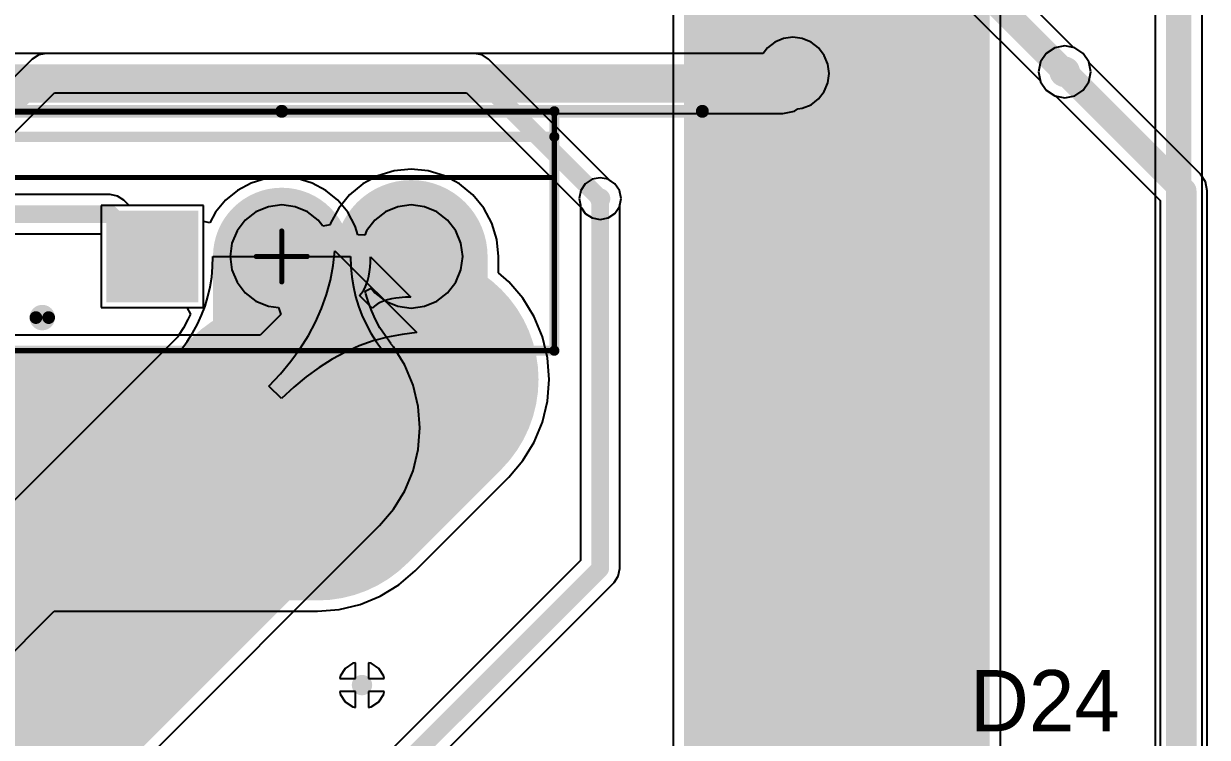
# Model space of a CAD drawing. Header units: millimetres. Extents: x 0.26 to 7.33, y 1.06 to 4.59.
# Drawn here: x 4.87 to 5.784, y 2.935 to 3.486 of the extents above; entities that cross this region are included whole.
import ezdxf

# ---------------------------------------------------------------- set-up
doc = ezdxf.new("R2010")
doc.units = ezdxf.units.MM
doc.header["$MEASUREMENT"] = 0
for name, color, linetype in [('BottomLayer', 5, 'Continuous'), ('BottomSolder', 6, 'Continuous'), ('Mechanical13', 56, 'Continuous'), ('Mechanical15', 56, 'Continuous'), ('MultiLayer', 9, 'Continuous'), ('PadHoleLayer', 156, 'Continuous'), ('TopLayer', 1, 'Continuous'), ('TopOverlay', 2, 'Continuous'), ('TopSolder', 216, 'Continuous'), ('ViaHoleLayer', 16, 'Continuous')]:
    doc.layers.add(name, color=color, linetype=linetype)

# ---------------------------------------------------------------- blocks, each defined once
blk = doc.blocks.new('TO_220AB_90')
at = {"layer": 'BottomLayer', "const_width": 0.0315}
for points in [[(-0.01575, 0, 1), (0.01575, 0, 1)], [(0.08425, 0, 1), (0.11575, 0, 1)]]:
    blk.add_lwpolyline(points, format="xyb", close=True, dxfattribs=at)
at = {"layer": 'BottomLayer'}
blk.add_solid([(-0.1315, -0.0315), (-0.0685, -0.0315), (-0.1315, 0.0315), (-0.0685, 0.0315)], dxfattribs=at)
at = {"layer": 'BottomSolder', "const_width": 0.0355}
for points in [[(-0.01775, 0, 1), (0.01775, 0, 1)], [(0.08225, 0, 1), (0.11775, 0, 1)]]:
    blk.add_lwpolyline(points, format="xyb", close=True, dxfattribs=at)
at = {"layer": 'BottomSolder'}
blk.add_solid([(-0.1355, -0.0355), (-0.0645, -0.0355), (-0.1355, 0.0355), (-0.0645, 0.0355)], dxfattribs=at)
at = {"layer": 'Mechanical13', "const_width": 0.00394}
for points in [[(-0.21063, -0.07283), (-0.21063, 0.1122)], [(-0.21063, 0.1122), (0.21063, 0.1122)], [(0.21063, -0.07283), (0.21063, 0.1122)], [(-0.21063, 0.06102), (0.21063, 0.06102)], [(-0.21063, -0.07283), (0.21063, -0.07283)]]:
    blk.add_lwpolyline(points, dxfattribs=at)
at = {"layer": 'Mechanical13', "const_width": 0.00197}
for points in [[(-0.21161, 0.1122, 1), (-0.20965, 0.1122, 1)], [(-0.21161, 0.1122, 1), (-0.20965, 0.1122, 1)], [(0.20965, 0.1122, 1), (0.21161, 0.1122, 1)], [(0.20965, 0.1122, 1), (0.21161, 0.1122, 1)], [(-0.21161, 0.06102, 1), (-0.20965, 0.06102, 1)], [(0.20965, 0.06102, 1), (0.21161, 0.06102, 1)], [(-0.21161, -0.07283, 1), (-0.20965, -0.07283, 1)], [(-0.21161, -0.07283, 1), (-0.20965, -0.07283, 1)], [(0.20965, -0.07283, 1), (0.21161, -0.07283, 1)], [(0.20965, -0.07283, 1), (0.21161, -0.07283, 1)]]:
    blk.add_lwpolyline(points, format="xyb", close=True, dxfattribs=at)
at = {"layer": 'Mechanical15', "const_width": 0.00394}
for points in [[(0, -0.01969), (0, 0.01969)], [(-0.01969, 0), (0.01969, 0)]]:
    blk.add_lwpolyline(points, dxfattribs=at)
at = {"layer": 'Mechanical15', "const_width": 0.00197}
for points in [[(-0.00098, 0.01969, 1), (0.00098, 0.01969, 1)], [(-0.02067, 0, 1), (-0.0187, 0, 1)], [(0.0187, 0, 1), (0.02067, 0, 1)], [(-0.00098, -0.01969, 1), (0.00098, -0.01969, 1)]]:
    blk.add_lwpolyline(points, format="xyb", close=True, dxfattribs=at)
at = {"layer": 'MultiLayer', "const_width": 0.0315}
for points in [[(-0.01575, 0, 1), (0.01575, 0, 1)], [(0.08425, 0, 1), (0.11575, 0, 1)]]:
    blk.add_lwpolyline(points, format="xyb", close=True, dxfattribs=at)
at = {"layer": 'MultiLayer'}
blk.add_solid([(-0.1315, -0.0315), (-0.0685, -0.0315), (-0.1315, 0.0315), (-0.0685, 0.0315)], dxfattribs=at)
at = {"layer": 'PadHoleLayer', "const_width": 0.01969}
for points in [[(-0.10984, 0, 1), (-0.09016, 0, 1)], [(-0.00984, 0, 1), (0.00984, 0, 1)], [(0.09016, 0, 1), (0.10984, 0, 1)]]:
    blk.add_lwpolyline(points, format="xyb", close=True, dxfattribs=at)
at = {"layer": 'TopLayer', "const_width": 0.0315}
for points in [[(-0.01575, 0, 1), (0.01575, 0, 1)], [(0.08425, 0, 1), (0.11575, 0, 1)]]:
    blk.add_lwpolyline(points, format="xyb", close=True, dxfattribs=at)
at = {"layer": 'TopLayer'}
blk.add_solid([(-0.1315, -0.0315), (-0.0685, -0.0315), (-0.1315, 0.0315), (-0.0685, 0.0315)], dxfattribs=at)
at = {"layer": 'TopOverlay', "const_width": 0.00787}
for points in [[(-0.21063, 0.1122), (0.21063, 0.1122)], [(-0.21063, -0.07283), (-0.21063, 0.1122)], [(0.21063, -0.07283), (0.21063, 0.1122)], [(-0.21063, 0.09252), (0.21063, 0.09252)], [(-0.21063, -0.07283), (0.21063, -0.07283)]]:
    blk.add_lwpolyline(points, dxfattribs=at)
at = {"layer": 'TopOverlay'}
for points, const_width in [([(-0.2126, 0.1122, 1), (-0.20866, 0.1122, 1)], 0.00394), ([(-0.2126, 0.1122, 1), (-0.20866, 0.1122, 1)], 0.00394), ([(0.20866, 0.1122, 1), (0.2126, 0.1122, 1)], 0.00394), ([(0.20866, 0.1122, 1), (0.2126, 0.1122, 1)], 0.00394), ([(-0.2126, 0.09252, 1), (-0.20866, 0.09252, 1)], 0.00394), ([(0.20866, 0.09252, 1), (0.2126, 0.09252, 1)], 0.00394), ([(-0.18012, -0.04724, 1), (-0.18996, -0.04724, 1)], 0.00984), ([(-0.19242, -0.04724, 1), (-0.1875, -0.04724, 1)], 0.00492), ([(-0.18258, -0.04724, 1), (-0.17766, -0.04724, 1)], 0.00492), ([(-0.2126, -0.07283, 1), (-0.20866, -0.07283, 1)], 0.00394), ([(-0.2126, -0.07283, 1), (-0.20866, -0.07283, 1)], 0.00394), ([(0.20866, -0.07283, 1), (0.2126, -0.07283, 1)], 0.00394), ([(0.20866, -0.07283, 1), (0.2126, -0.07283, 1)], 0.00394)]:
    blk.add_lwpolyline(points, format="xyb", close=True, dxfattribs=dict(at, const_width=const_width))
at = {"layer": 'TopSolder', "const_width": 0.0355}
for points in [[(-0.01775, 0, 1), (0.01775, 0, 1)], [(0.08225, 0, 1), (0.11775, 0, 1)]]:
    blk.add_lwpolyline(points, format="xyb", close=True, dxfattribs=at)
at = {"layer": 'TopSolder'}
blk.add_solid([(-0.1355, -0.0355), (-0.0645, -0.0355), (-0.1355, 0.0355), (-0.0645, 0.0355)], dxfattribs=at)

msp = doc.modelspace()

# ---------------------------------------------------------------- linework, layer by layer
at = {"layer": 'BottomLayer'}
for p, q in [((5.3715, 3.64), (5.3715, 2.65085)), ((5.6245, 2.59845), (5.6245, 3.5876)), ((5.66627, 3.46766), (5.65972, 3.46328)), ((5.674, 3.4692), (5.66627, 3.46766)), ((5.68173, 3.46766), (5.674, 3.4692)), ((5.68828, 3.46328), (5.68173, 3.46766)), ((4.87626, 3.45873), (4.32286, 2.90533)), ((4.87627, 3.45873), (4.87626, 3.45873)), ((4.88119, 3.46203), (4.87627, 3.45873)), ((4.887, 3.46318), (4.88119, 3.46203)), ((5.218, 3.46318), (4.887, 3.46318)), ((5.22381, 3.46203), (5.218, 3.46318)), ((5.22873, 3.45873), (5.22381, 3.46203)), ((5.32217, 3.3653), (5.22873, 3.45873)), ((5.65972, 3.46328), (5.65534, 3.45673)), ((5.69266, 3.45673), (5.68828, 3.46328)), ((5.65534, 3.45673), (5.6538, 3.449)), ((5.6538, 3.449), (5.65534, 3.44127)), ((5.69283, 3.4559), (5.69266, 3.45673)), ((5.77886, 3.36986), (5.69283, 3.4559)), ((5.65534, 3.44127), (5.65972, 3.43472)), ((4.29773, 2.83727), (4.89329, 3.43282)), ((4.89329, 3.43282), (5.21171, 3.43282)), ((5.21171, 3.43282), (5.3007, 3.34383)), ((5.65972, 3.43472), (5.66627, 3.43034)), ((5.66627, 3.43034), (5.6671, 3.43017)), ((5.6671, 3.43017), (5.74781, 3.34946)), ((5.14321, 3.36855), (5.13157, 3.36232)), ((5.15585, 3.37238), (5.14321, 3.36855)), ((5.169, 3.37368), (5.15585, 3.37238)), ((5.18215, 3.37238), (5.169, 3.37368)), ((5.19479, 3.36855), (5.18215, 3.37238)), ((5.20643, 3.36232), (5.19479, 3.36855)), ((5.78281, 3.36396), (5.77886, 3.36986)), ((5.77886, 3.36986), (5.77886, 3.36986)), ((5.13157, 3.36232), (5.12136, 3.35394)), ((5.21664, 3.35394), (5.20643, 3.36232)), ((5.32644, 3.36244), (5.32217, 3.3653)), ((5.32995, 3.35719), (5.32644, 3.36244)), ((5.33118, 3.351), (5.32995, 3.35719)), ((5.78419, 3.357), (5.78281, 3.36396)), ((5.78419, 2.61713), (5.78419, 3.357)), ((5.12136, 3.35394), (5.11298, 3.34373)), ((5.22502, 3.34373), (5.21664, 3.35394)), ((5.32995, 3.34481), (5.33118, 3.351)), ((5.74781, 3.34946), (5.74781, 2.6096)), ((5.0085, 3.3458), (4.9295, 3.3458)), ((4.9295, 3.3458), (4.9295, 3.2668)), ((5.0085, 3.2668), (5.0085, 3.3458)), ((5.04908, 3.3408), (5.04083, 3.33447)), ((5.05869, 3.34478), (5.04908, 3.3408)), ((5.069, 3.34614), (5.05869, 3.34478)), ((5.07931, 3.34478), (5.069, 3.34614)), ((5.08892, 3.3408), (5.07931, 3.34478)), ((5.09717, 3.33447), (5.08892, 3.3408)), ((5.11298, 3.34373), (5.10675, 3.33208)), ((5.23125, 3.33208), (5.22502, 3.34373)), ((5.3007, 3.34383), (5.30356, 3.33956)), ((5.30356, 3.33956), (5.30881, 3.33605)), ((5.32119, 3.33605), (5.32644, 3.33956)), ((5.32644, 3.33956), (5.32995, 3.34481)), ((5.04083, 3.33447), (5.0345, 3.32622)), ((5.10081, 3.32972), (5.09717, 3.33447)), ((5.10634, 3.33073), (5.10081, 3.32972)), ((5.10675, 3.33208), (5.10634, 3.33073)), ((5.23508, 3.31944), (5.23125, 3.33208)), ((5.30881, 3.33605), (5.315, 3.33481)), ((5.315, 3.33481), (5.32119, 3.33605)), ((5.0345, 3.32622), (5.03052, 3.31661)), ((5.03052, 3.31661), (5.02916, 3.3063)), ((5.23638, 3.3063), (5.23508, 3.31944)), ((5.02916, 3.3063), (5.03052, 3.29599)), ((5.10881, 3.29929), (5.11011, 3.31078)), ((5.11011, 3.31078), (5.17348, 3.24741)), ((5.13723, 3.298), (5.13746, 3.30186)), ((5.13746, 3.30186), (5.13751, 3.30598)), ((5.13751, 3.30598), (5.16868, 3.2748)), ((5.23638, 3.29363), (5.23638, 3.3063)), ((5.03052, 3.29599), (5.0345, 3.28638)), ((5.10666, 3.28802), (5.10881, 3.29929)), ((5.13625, 3.29101), (5.13683, 3.29438)), ((5.13683, 3.29438), (5.13723, 3.298)), ((5.24449, 3.28671), (5.23638, 3.29363)), ((5.0345, 3.28638), (5.04083, 3.27813)), ((5.10367, 3.27699), (5.10666, 3.28802)), ((5.13344, 3.28242), (5.13456, 3.28503)), ((5.13456, 3.28503), (5.13549, 3.2879)), ((5.13549, 3.2879), (5.13625, 3.29101)), ((5.25537, 3.27397), (5.24449, 3.28671)), ((5.04083, 3.27813), (5.04908, 3.2718)), ((5.09984, 3.26618), (5.10367, 3.27699)), ((5.12903, 3.27608), (5.13068, 3.27794)), ((5.13878, 3.26633), (5.12903, 3.27608)), ((5.13068, 3.27794), (5.13215, 3.28005)), ((5.13215, 3.28005), (5.13344, 3.28242)), ((5.16457, 3.27476), (5.15708, 3.27413)), ((5.16868, 3.2748), (5.16457, 3.27476)), ((4.9295, 3.2668), (5.0085, 3.2668)), ((5.04908, 3.2718), (5.05869, 3.26782)), ((5.05869, 3.26782), (5.06652, 3.26679)), ((5.06652, 3.26679), (5.06832, 3.26151)), ((5.09516, 3.25561), (5.09984, 3.26618)), ((5.14064, 3.26798), (5.13878, 3.26633)), ((5.14275, 3.26945), (5.14064, 3.26798)), ((5.14512, 3.27074), (5.14275, 3.26945)), ((5.14773, 3.27186), (5.14512, 3.27074)), ((5.1506, 3.27279), (5.14773, 3.27186)), ((5.15371, 3.27355), (5.1506, 3.27279)), ((5.15708, 3.27413), (5.15371, 3.27355)), ((5.26412, 3.25969), (5.25537, 3.27397)), ((5.06832, 3.26151), (5.05241, 3.2456)), ((5.27053, 3.24421), (5.26412, 3.25969)), ((5.08964, 3.24526), (5.09516, 3.25561)), ((5.17348, 3.24741), (5.16199, 3.24611)), ((5.05241, 3.2456), (4.84897, 3.2456)), ((5.08328, 3.23515), (5.08964, 3.24526)), ((5.13969, 3.24097), (5.12889, 3.23714)), ((5.15072, 3.24396), (5.13969, 3.24097)), ((5.16199, 3.24611), (5.15072, 3.24396)), ((5.27444, 3.22792), (5.27053, 3.24421)), ((5.07607, 3.22526), (5.08328, 3.23515)), ((5.11831, 3.23246), (5.10796, 3.22694)), ((5.12889, 3.23714), (5.11831, 3.23246)), ((5.06802, 3.2156), (5.07607, 3.22526)), ((5.09785, 3.22058), (5.08796, 3.21337)), ((5.10796, 3.22694), (5.09785, 3.22058)), ((5.27575, 3.21122), (5.27444, 3.22792)), ((5.05913, 3.20617), (5.06802, 3.2156)), ((5.08796, 3.21337), (5.0783, 3.20532)), ((5.27444, 3.19452), (5.27575, 3.21122)), ((5.06887, 3.19643), (5.05913, 3.20617)), ((5.0783, 3.20532), (5.06887, 3.19643)), ((5.27053, 3.17823), (5.27444, 3.19452)), ((5.26412, 3.16276), (5.27053, 3.17823)), ((5.25537, 3.14847), (5.26412, 3.16276)), ((5.24449, 3.13573), (5.25537, 3.14847)), ((5.17212, 3.06336), (5.24449, 3.13573)), ((5.15938, 3.05248), (5.17212, 3.06336)), ((5.1451, 3.04373), (5.15938, 3.05248)), ((5.11333, 3.03341), (5.12962, 3.03732)), ((5.12962, 3.03732), (5.1451, 3.04373)), ((4.51946, 2.65836), (4.89319, 3.0321)), ((4.89319, 3.0321), (5.09663, 3.0321)), ((5.09663, 3.0321), (5.11333, 3.03341)), ((5.12403, 2.99184), (5.11811, 2.98789)), ((5.126, 2.99223), (5.12403, 2.99184)), ((5.126, 2.98), (5.126, 2.99223)), ((5.13797, 2.99184), (5.136, 2.99223)), ((5.136, 2.99223), (5.136, 2.98)), ((5.14389, 2.98789), (5.13797, 2.99184)), ((5.11416, 2.98197), (5.11377, 2.98)), ((5.11811, 2.98789), (5.11416, 2.98197)), ((5.14784, 2.98197), (5.14389, 2.98789)), ((5.14823, 2.98), (5.14784, 2.98197)), ((5.11377, 2.98), (5.126, 2.98)), ((5.136, 2.98), (5.14823, 2.98)), ((5.126, 2.97), (5.11377, 2.97)), ((5.11377, 2.97), (5.11416, 2.96803)), ((5.11416, 2.96803), (5.11811, 2.96211)), ((5.126, 2.95777), (5.126, 2.97)), ((5.14823, 2.97), (5.136, 2.97)), ((5.136, 2.97), (5.136, 2.95777)), ((5.14389, 2.96211), (5.14784, 2.96803)), ((5.14784, 2.96803), (5.14823, 2.97)), ((5.11811, 2.96211), (5.12403, 2.95816)), ((5.12403, 2.95816), (5.126, 2.95777)), ((5.136, 2.95777), (5.13797, 2.95816)), ((5.13797, 2.95816), (5.14389, 2.96211))]:
    msp.add_line(p, q, dxfattribs=at)
for points, const_width in [([(5.498, 2.59845), (5.498, 3.64)], 0.23622), ([(5.674, 3.449), (5.766, 3.357)], 0.01969), ([(4.287, 2.848), (4.887, 3.448)], 0.01378), ([(4.887, 3.448), (5.218, 3.448)], 0.01378), ([(5.218, 3.448), (5.315, 3.351)], 0.01378), ([(5.766, 2.6096), (5.766, 3.357)], 0.01969), ([(5.169, 3.21122), (5.169, 3.3063)], 0.11811), ([(5.064, 3.2013), (5.169, 3.3063)], 0.01378), ([(5.09663, 3.13885), (5.169, 3.21122)], 0.19685), ([(4.41271, 2.70258), (4.84897, 3.13885)], 0.19685), ([(4.84897, 3.13885), (5.09663, 3.13885)], 0.19685), ([(4.84897, 3.2013), (5.064, 3.2013)], 0.01378)]:
    msp.add_lwpolyline(points, dxfattribs=dict(at, const_width=const_width))
for points, const_width in [([(5.45416, 3.4478, 1), (5.47384, 3.4478, 1)], 0.01969), ([(5.66809, 3.449, 1), (5.67991, 3.449, 1)], 0.01181), ([(5.66908, 3.449, 1), (5.67892, 3.449, 1)], 0.00984), ([(4.88356, 3.448, 1), (4.89044, 3.448, 1)], 0.00689), ([(4.88356, 3.448, 1), (4.89044, 3.448, 1)], 0.00689), ([(5.21456, 3.448, 1), (5.22144, 3.448, 1)], 0.00689), ([(5.21456, 3.448, 1), (5.22144, 3.448, 1)], 0.00689), ([(5.76108, 3.357, 1), (5.77092, 3.357, 1)], 0.00984), ([(5.76108, 3.357, 1), (5.77092, 3.357, 1)], 0.00984), ([(5.13947, 3.3063, 1), (5.19853, 3.3063, 1)], 0.05906), ([(5.31106, 3.351, 1), (5.31894, 3.351, 1)], 0.00787), ([(5.31156, 3.351, 1), (5.31844, 3.351, 1)], 0.00689), ([(5.16556, 3.3063, 1), (5.17244, 3.3063, 1)], 0.00689), ([(5.11979, 3.21122, 1), (5.21821, 3.21122, 1)], 0.09843), ([(5.13947, 3.21122, 1), (5.19853, 3.21122, 1)], 0.05906), ([(4.79976, 3.13885, 1), (4.89819, 3.13885, 1)], 0.09843), ([(4.79976, 3.13885, 1), (4.89819, 3.13885, 1)], 0.09843), ([(5.04742, 3.13885, 1), (5.14584, 3.13885, 1)], 0.09843), ([(5.04742, 3.13885, 1), (5.14584, 3.13885, 1)], 0.09843), ([(5.06056, 3.2013, 1), (5.06744, 3.2013, 1)], 0.00689), ([(5.06056, 3.2013, 1), (5.06744, 3.2013, 1)], 0.00689), ([(5.12706, 2.975, 1), (5.13494, 2.975, 1)], 0.00787)]:
    msp.add_lwpolyline(points, format="xyb", close=True, dxfattribs=dict(at, const_width=const_width))
at = {"layer": 'MultiLayer'}
for points, const_width in [([(5.45416, 3.4478, 1), (5.47384, 3.4478, 1)], 0.01969), ([(5.66809, 3.449, 1), (5.67991, 3.449, 1)], 0.01181), ([(5.31106, 3.351, 1), (5.31894, 3.351, 1)], 0.00787), ([(5.12706, 2.975, 1), (5.13494, 2.975, 1)], 0.00787)]:
    msp.add_lwpolyline(points, format="xyb", close=True, dxfattribs=dict(at, const_width=const_width))
at = {"layer": 'TopLayer'}
for p, q in [((5.6809, 3.46783), (5.26986, 3.87886)), ((5.24946, 3.84781), (5.65517, 3.4421)), ((5.78019, 2.88813), (5.78019, 3.573)), ((5.74381, 3.56546), (5.74381, 2.89567)), ((5.464, 3.47573), (5.45677, 3.47478)), ((5.47123, 3.47478), (5.464, 3.47573)), ((5.44425, 3.46755), (5.44093, 3.46321)), ((5.45004, 3.47199), (5.44425, 3.46755)), ((5.45677, 3.47478), (5.45004, 3.47199)), ((5.47796, 3.47199), (5.47123, 3.47478)), ((5.48375, 3.46755), (5.47796, 3.47199)), ((5.48818, 3.46177), (5.48375, 3.46755)), ((5.68173, 3.46766), (5.6809, 3.46783)), ((5.68828, 3.46328), (5.68173, 3.46766)), ((5.44093, 3.46321), (4.60963, 3.46321)), ((5.49097, 3.45503), (5.48818, 3.46177)), ((5.69266, 3.45673), (5.68828, 3.46328)), ((5.49192, 3.4478), (5.49097, 3.45503)), ((5.6942, 3.449), (5.69266, 3.45673)), ((5.69266, 3.44127), (5.6942, 3.449)), ((5.48818, 3.43384), (5.49097, 3.44058)), ((5.49097, 3.44058), (5.49192, 3.4478)), ((5.65517, 3.4421), (5.65534, 3.44127)), ((5.65534, 3.44127), (5.65972, 3.43472)), ((5.68828, 3.43472), (5.69266, 3.44127)), ((5.48375, 3.42806), (5.48818, 3.43384)), ((5.65972, 3.43472), (5.66627, 3.43034)), ((5.66627, 3.43034), (5.674, 3.4288)), ((5.674, 3.4288), (5.68173, 3.43034)), ((5.68173, 3.43034), (5.68828, 3.43472)), ((5.46781, 3.42038), (5.47123, 3.42083)), ((5.47123, 3.42083), (5.47796, 3.42362)), ((5.47796, 3.42362), (5.48375, 3.42806)), ((4.47261, 3.41679), (5.4562, 3.41679)), ((5.4562, 3.41679), (5.46508, 3.41856)), ((5.46508, 3.41856), (5.46781, 3.42038)), ((5.05701, 3.36656), (5.04549, 3.36307)), ((5.069, 3.36774), (5.05701, 3.36656)), ((5.08099, 3.36656), (5.069, 3.36774)), ((5.09251, 3.36307), (5.08099, 3.36656)), ((5.30881, 3.36595), (5.30356, 3.36244)), ((5.315, 3.36719), (5.30881, 3.36595)), ((5.32119, 3.36595), (5.315, 3.36719)), ((5.32644, 3.36244), (5.32119, 3.36595)), ((5.03486, 3.35739), (5.02555, 3.34975)), ((5.04549, 3.36307), (5.03486, 3.35739)), ((5.10314, 3.35739), (5.09251, 3.36307)), ((5.11245, 3.34975), (5.10314, 3.35739)), ((5.30005, 3.35719), (5.29882, 3.351)), ((5.30356, 3.36244), (5.30005, 3.35719)), ((5.32995, 3.35719), (5.32644, 3.36244)), ((5.33118, 3.351), (5.32995, 3.35719)), ((4.9363, 3.35418), (4.66406, 3.35418)), ((4.94211, 3.35303), (4.9363, 3.35418)), ((4.94703, 3.34973), (4.94211, 3.35303)), ((4.95097, 3.3458), (4.94703, 3.34973)), ((5.02555, 3.34975), (5.01791, 3.34044)), ((5.12009, 3.34044), (5.11245, 3.34975)), ((5.29882, 3.351), (5.29982, 3.34595)), ((5.33018, 3.34595), (5.33118, 3.351)), ((5.0085, 3.3458), (4.95097, 3.3458)), ((5.0085, 3.33343), (5.0085, 3.3458)), ((5.01791, 3.34044), (5.0135, 3.33218)), ((5.12577, 3.32981), (5.12009, 3.34044)), ((5.14908, 3.3408), (5.14083, 3.33447)), ((5.15869, 3.34478), (5.14908, 3.3408)), ((5.169, 3.34614), (5.15869, 3.34478)), ((5.17931, 3.34478), (5.169, 3.34614)), ((5.18892, 3.3408), (5.17931, 3.34478)), ((5.19717, 3.33447), (5.18892, 3.3408)), ((5.29982, 3.34595), (5.29982, 3.07129)), ((5.33018, 3.065), (5.33018, 3.34595)), ((5.0135, 3.33218), (5.0085, 3.33343)), ((5.1278, 3.32311), (5.12577, 3.32981)), ((5.14083, 3.33447), (5.1345, 3.32622)), ((5.2035, 3.32622), (5.19717, 3.33447)), ((4.66375, 3.32382), (4.9295, 3.32382)), ((4.9295, 3.32382), (4.9295, 3.2668)), ((5.13311, 3.32285), (5.1278, 3.32311)), ((5.1345, 3.32622), (5.13311, 3.32285)), ((5.20748, 3.31661), (5.2035, 3.32622)), ((5.20884, 3.3063), (5.20748, 3.31661)), ((5.0156, 3.29827), (5.01585, 3.3063)), ((5.01585, 3.3063), (5.12215, 3.3063)), ((5.12215, 3.3063), (5.1224, 3.29827)), ((5.20748, 3.29599), (5.20884, 3.3063)), ((5.01487, 3.29043), (5.0156, 3.29827)), ((5.1224, 3.29827), (5.12313, 3.29043)), ((5.2035, 3.28638), (5.20748, 3.29599)), ((5.01364, 3.28276), (5.01487, 3.29043)), ((5.12313, 3.29043), (5.12436, 3.28276)), ((5.19717, 3.27813), (5.2035, 3.28638)), ((5.00971, 3.26797), (5.01192, 3.27528)), ((5.01192, 3.27528), (5.01364, 3.28276)), ((5.12436, 3.28276), (5.12608, 3.27528)), ((5.12608, 3.27528), (5.12829, 3.26797)), ((5.13348, 3.2795), (5.13811, 3.28168)), ((5.13397, 3.27737), (5.13348, 3.2795)), ((5.13602, 3.2706), (5.13397, 3.27737)), ((5.13811, 3.28168), (5.14083, 3.27813)), ((5.14083, 3.27813), (5.14908, 3.2718)), ((5.18892, 3.2718), (5.19717, 3.27813)), ((4.9295, 3.2668), (4.99572, 3.2668)), ((4.99572, 3.2668), (4.99847, 3.2618)), ((5.00701, 3.26084), (5.00971, 3.26797)), ((5.12829, 3.26797), (5.13099, 3.26084)), ((5.13852, 3.26399), (5.13602, 3.2706)), ((5.14908, 3.2718), (5.15869, 3.26782)), ((5.15869, 3.26782), (5.169, 3.26646)), ((5.169, 3.26646), (5.17931, 3.26782)), ((5.17931, 3.26782), (5.18892, 3.2718)), ((4.99652, 3.25755), (4.99309, 3.25126)), ((4.99847, 3.2618), (4.99652, 3.25755)), ((5.00381, 3.25389), (5.00701, 3.26084)), ((5.13099, 3.26084), (5.13419, 3.25389)), ((5.14148, 3.25755), (5.13852, 3.26399)), ((5.14491, 3.25126), (5.14148, 3.25755)), ((4.99309, 3.25126), (4.9892, 3.24512)), ((4.99595, 3.24053), (5.00013, 3.24712)), ((5.00013, 3.24712), (5.00381, 3.25389)), ((5.13419, 3.25389), (5.13787, 3.24712)), ((5.13787, 3.24712), (5.14205, 3.24053)), ((5.1488, 3.24512), (5.14491, 3.25126)), ((4.98861, 3.24431), (4.63421, 2.8899)), ((4.9892, 3.24512), (4.98861, 3.24431)), ((4.99129, 3.23412), (4.99595, 3.24053)), ((5.14205, 3.24053), (5.14671, 3.23412)), ((5.15331, 3.23892), (5.1488, 3.24512)), ((5.15335, 3.23883), (5.15331, 3.23892)), ((5.15537, 3.23647), (5.15335, 3.23883)), ((5.14671, 3.23412), (4.99129, 3.23412)), ((5.16412, 3.22219), (5.15537, 3.23647)), ((5.17053, 3.20671), (5.16412, 3.22219)), ((5.17444, 3.19042), (5.17053, 3.20671)), ((5.17575, 3.17372), (5.17444, 3.19042)), ((5.17444, 3.15702), (5.17575, 3.17372)), ((5.17053, 3.14073), (5.17444, 3.15702)), ((5.16412, 3.12526), (5.17053, 3.14073)), ((5.15537, 3.11097), (5.16412, 3.12526)), ((5.14449, 3.09824), (5.15537, 3.11097)), ((4.75391, 2.70766), (5.14449, 3.09824)), ((5.29982, 3.07129), (5.02067, 2.79214)), ((5.32903, 3.05919), (5.33018, 3.065)), ((5.32573, 3.05427), (5.32903, 3.05919)), ((5.04658, 2.77511), (5.32573, 3.05427)), ((5.12403, 2.99184), (5.11811, 2.98789)), ((5.126, 2.99223), (5.12403, 2.99184)), ((5.126, 2.98), (5.126, 2.99223)), ((5.13797, 2.99184), (5.136, 2.99223)), ((5.136, 2.99223), (5.136, 2.98)), ((5.14389, 2.98789), (5.13797, 2.99184)), ((5.11416, 2.98197), (5.11377, 2.98)), ((5.11811, 2.98789), (5.11416, 2.98197)), ((5.14784, 2.98197), (5.14389, 2.98789)), ((5.14823, 2.98), (5.14784, 2.98197)), ((5.11377, 2.98), (5.126, 2.98)), ((5.136, 2.98), (5.14823, 2.98)), ((5.126, 2.97), (5.11377, 2.97)), ((5.11377, 2.97), (5.11416, 2.96803)), ((5.11416, 2.96803), (5.11811, 2.96211)), ((5.126, 2.95777), (5.126, 2.97)), ((5.14823, 2.97), (5.136, 2.97)), ((5.136, 2.97), (5.136, 2.95777)), ((5.14389, 2.96211), (5.14784, 2.96803)), ((5.14784, 2.96803), (5.14823, 2.97)), ((5.11811, 2.96211), (5.12403, 2.95816)), ((5.12403, 2.95816), (5.126, 2.95777)), ((5.136, 2.95777), (5.13797, 2.95816)), ((5.13797, 2.95816), (5.14389, 2.96211))]:
    msp.add_line(p, q, dxfattribs=at)
for points, const_width in [([(5.257, 3.866), (5.674, 3.449)], 0.01969), ([(5.762, 2.88813), (5.762, 3.573)], 0.01969), ([(5.4562, 3.44), (5.464, 3.4478)], 0.02953), ([(4.463, 3.44), (5.4562, 3.44)], 0.02953), ([(5.069, 3.17372), (5.069, 3.3063)], 0.1063), ([(5.315, 3.065), (5.315, 3.351)], 0.01378), ([(4.52686, 3.339), (4.9363, 3.339)], 0.01378), ([(4.9363, 3.339), (4.969, 3.3063)], 0.01378), ([(4.67843, 2.78315), (5.069, 3.17372)], 0.19685), ([(5.0314, 2.7814), (5.315, 3.065)], 0.01378)]:
    msp.add_lwpolyline(points, dxfattribs=dict(at, const_width=const_width))
for points, const_width in [([(5.45416, 3.4478, 1), (5.47384, 3.4478, 1)], 0.01969), ([(5.45662, 3.4478, 1), (5.47138, 3.4478, 1)], 0.01476), ([(5.66809, 3.449, 1), (5.67991, 3.449, 1)], 0.01181), ([(5.66908, 3.449, 1), (5.67892, 3.449, 1)], 0.00984), ([(5.44881, 3.44, 1), (5.46358, 3.44, 1)], 0.01476), ([(5.44881, 3.44, 1), (5.46358, 3.44, 1)], 0.01476), ([(5.04243, 3.3063, 1), (5.09557, 3.3063, 1)], 0.05315), ([(5.31106, 3.351, 1), (5.31894, 3.351, 1)], 0.00787), ([(5.31156, 3.351, 1), (5.31844, 3.351, 1)], 0.00689), ([(4.93285, 3.339, 1), (4.93974, 3.339, 1)], 0.00689), ([(4.93285, 3.339, 1), (4.93974, 3.339, 1)], 0.00689), ([(4.96556, 3.3063, 1), (4.97244, 3.3063, 1)], 0.00689), ([(5.01979, 3.17372, 1), (5.11821, 3.17372, 1)], 0.09843), ([(5.04243, 3.17372, 1), (5.09557, 3.17372, 1)], 0.05315), ([(5.31156, 3.065, 1), (5.31844, 3.065, 1)], 0.00689), ([(5.31156, 3.065, 1), (5.31844, 3.065, 1)], 0.00689), ([(5.12706, 2.975, 1), (5.13494, 2.975, 1)], 0.00787)]:
    msp.add_lwpolyline(points, format="xyb", close=True, dxfattribs=dict(at, const_width=const_width))
at = {"layer": 'TopOverlay', "const_width": 0.01}
for points in [[(5.394, 3.4185), (5.394, 3.8163)], [(4.7012, 3.4185), (5.069, 3.4185)], [(5.069, 3.4185), (5.394, 3.4185)]]:
    msp.add_lwpolyline(points, dxfattribs=at)
at = {"layer": 'TopOverlay', "const_width": 0.005}
for points in [[(5.0665, 3.4185, 1), (5.0715, 3.4185, 1)], [(5.0665, 3.4185, 1), (5.0715, 3.4185, 1)], [(5.3915, 3.4185, 1), (5.3965, 3.4185, 1)], [(5.3915, 3.4185, 1), (5.3965, 3.4185, 1)]]:
    msp.add_lwpolyline(points, format="xyb", close=True, dxfattribs=at)
at = {"layer": 'ViaHoleLayer'}
for points, const_width in [([(5.45809, 3.4478, 1), (5.46991, 3.4478, 1)], 0.01181), ([(5.67006, 3.449, 1), (5.67794, 3.449, 1)], 0.00787), ([(5.31205, 3.351, 1), (5.31795, 3.351, 1)], 0.00591), ([(5.12805, 2.975, 1), (5.13395, 2.975, 1)], 0.00591)]:
    msp.add_lwpolyline(points, format="xyb", close=True, dxfattribs=dict(at, const_width=const_width))

# ---------------------------------------------------------------- block references
at = {"rotation": 360}
msp.add_blockref('TO_220AB_90', (5.069, 3.3063), dxfattribs=at)

# ---------------------------------------------------------------- texts
at = {"layer": 'TopOverlay'}
msp.add_text('D24', height=0.047244, dxfattribs=at).set_placement((5.60067, 2.93936))

doc.saveas('drawing.dxf')
